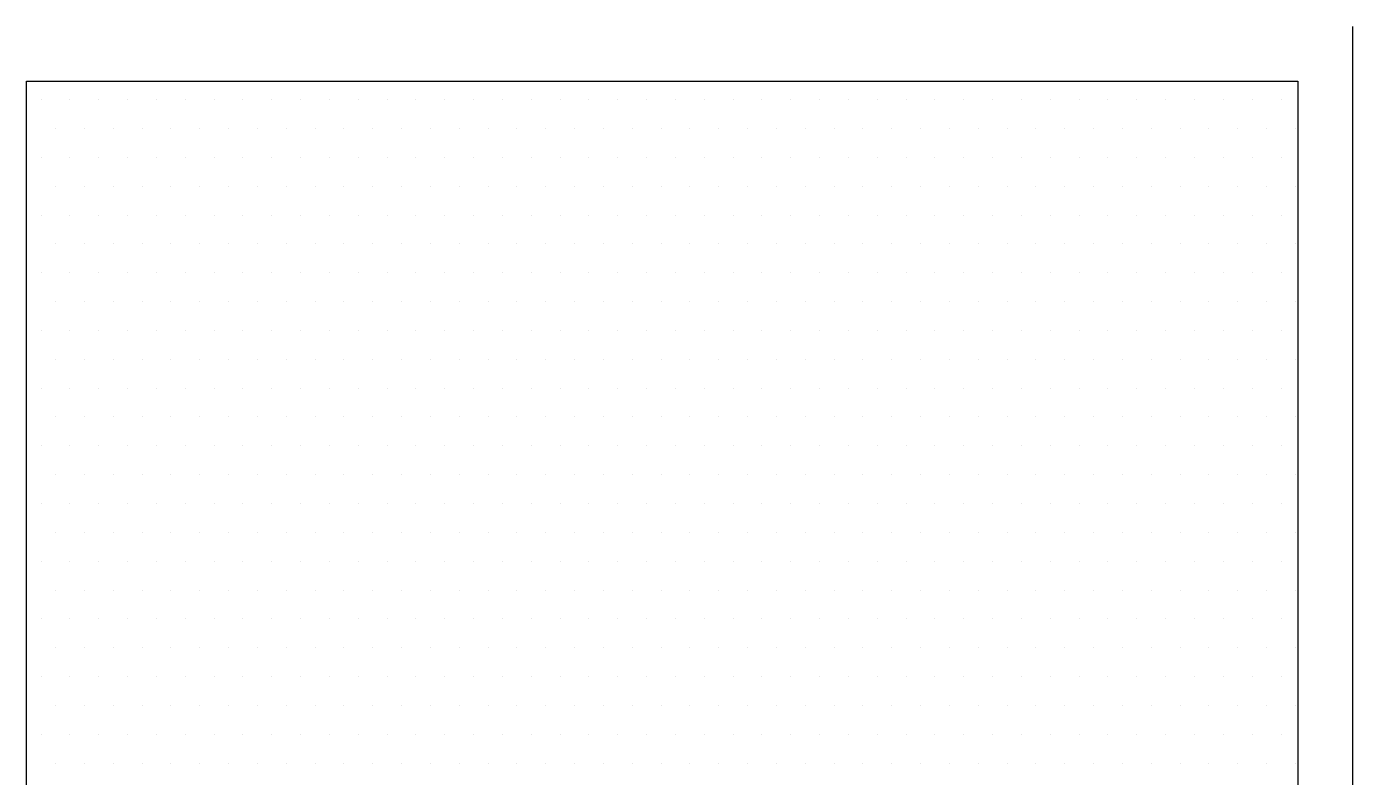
# Model space of a CAD drawing. Header units: metres. Extents: x 2480 to 2687, y 830 to 1066.
# Drawn here: x 2648.727 to 2652.377, y 893.618 to 895.685 of the extents above; entities that cross this region are included whole.
import ezdxf

# ---------------------------------------------------------------- set-up
doc = ezdxf.new("R2010")
doc.units = ezdxf.units.M

msp = doc.modelspace()

# ---------------------------------------------------------------- linework, layer by layer
at = {"color": 18, "true_color": 0x000000}
for p, q in [((2652.3774, 895.6851), (2652.3774, 889.3851)), ((2648.7274, 895.5351), (2652.2274, 895.5351)), ((2648.7274, 889.5351), (2648.7274, 895.5351)), ((2652.2274, 895.5351), (2652.2274, 889.5351))]:
    msp.add_line(p, q, dxfattribs=at)
at = {"color": 5, "linetype": 'Continuous'}
for p, q in [((2648.7675, 895.4836), (2648.7675, 895.4836)), ((2648.8469, 895.4836), (2648.8469, 895.4836)), ((2648.9263, 895.4836), (2648.9263, 895.4836)), ((2649.0057, 895.4836), (2649.0057, 895.4836)), ((2649.085, 895.4836), (2649.085, 895.4836)), ((2649.1644, 895.4836), (2649.1644, 895.4836)), ((2649.2438, 895.4836), (2649.2438, 895.4836)), ((2649.3232, 895.4836), (2649.3232, 895.4836)), ((2649.4025, 895.4836), (2649.4025, 895.4836)), ((2649.4819, 895.4836), (2649.4819, 895.4836)), ((2649.5613, 895.4836), (2649.5613, 895.4836)), ((2649.6407, 895.4836), (2649.6407, 895.4836)), ((2649.72, 895.4836), (2649.72, 895.4836)), ((2649.7994, 895.4836), (2649.7994, 895.4836)), ((2649.8788, 895.4836), (2649.8788, 895.4836)), ((2649.9582, 895.4836), (2649.9582, 895.4836)), ((2650.0375, 895.4836), (2650.0375, 895.4836)), ((2650.1169, 895.4836), (2650.1169, 895.4836)), ((2650.1963, 895.4836), (2650.1963, 895.4836)), ((2650.2757, 895.4836), (2650.2757, 895.4836)), ((2650.355, 895.4836), (2650.355, 895.4836)), ((2650.4344, 895.4836), (2650.4344, 895.4836)), ((2650.5138, 895.4836), (2650.5138, 895.4836)), ((2650.5932, 895.4836), (2650.5932, 895.4836)), ((2650.6725, 895.4836), (2650.6725, 895.4836)), ((2650.7519, 895.4836), (2650.7519, 895.4836)), ((2650.8313, 895.4836), (2650.8313, 895.4836)), ((2650.9107, 895.4836), (2650.9107, 895.4836)), ((2650.99, 895.4836), (2650.99, 895.4836)), ((2651.0694, 895.4836), (2651.0694, 895.4836)), ((2651.1488, 895.4836), (2651.1488, 895.4836)), ((2651.2282, 895.4836), (2651.2282, 895.4836)), ((2651.3075, 895.4836), (2651.3075, 895.4836)), ((2651.3869, 895.4836), (2651.3869, 895.4836)), ((2651.4663, 895.4836), (2651.4663, 895.4836)), ((2651.5457, 895.4836), (2651.5457, 895.4836)), ((2651.625, 895.4836), (2651.625, 895.4836)), ((2651.7044, 895.4836), (2651.7044, 895.4836)), ((2651.7838, 895.4836), (2651.7838, 895.4836)), ((2651.8632, 895.4836), (2651.8632, 895.4836)), ((2651.9425, 895.4836), (2651.9425, 895.4836)), ((2652.0219, 895.4836), (2652.0219, 895.4836)), ((2652.1013, 895.4836), (2652.1013, 895.4836)), ((2652.1807, 895.4836), (2652.1807, 895.4836)), ((2648.7279, 895.4042), (2648.7279, 895.4042)), ((2648.8072, 895.4042), (2648.8072, 895.4042)), ((2648.8866, 895.4042), (2648.8866, 895.4042)), ((2648.966, 895.4042), (2648.966, 895.4042)), ((2649.0454, 895.4042), (2649.0454, 895.4042)), ((2649.1247, 895.4042), (2649.1247, 895.4042)), ((2649.2041, 895.4042), (2649.2041, 895.4042)), ((2649.2835, 895.4042), (2649.2835, 895.4042)), ((2649.3629, 895.4042), (2649.3629, 895.4042)), ((2649.4422, 895.4042), (2649.4422, 895.4042)), ((2649.5216, 895.4042), (2649.5216, 895.4042)), ((2649.601, 895.4042), (2649.601, 895.4042)), ((2649.6804, 895.4042), (2649.6804, 895.4042)), ((2649.7597, 895.4042), (2649.7597, 895.4042)), ((2649.8391, 895.4042), (2649.8391, 895.4042)), ((2649.9185, 895.4042), (2649.9185, 895.4042)), ((2649.9979, 895.4042), (2649.9979, 895.4042)), ((2650.0772, 895.4042), (2650.0772, 895.4042)), ((2650.1566, 895.4042), (2650.1566, 895.4042)), ((2650.236, 895.4042), (2650.236, 895.4042)), ((2650.3154, 895.4042), (2650.3154, 895.4042)), ((2650.3947, 895.4042), (2650.3947, 895.4042)), ((2650.4741, 895.4042), (2650.4741, 895.4042)), ((2650.5535, 895.4042), (2650.5535, 895.4042)), ((2650.6329, 895.4042), (2650.6329, 895.4042)), ((2650.7122, 895.4042), (2650.7122, 895.4042)), ((2650.7916, 895.4042), (2650.7916, 895.4042)), ((2650.871, 895.4042), (2650.871, 895.4042)), ((2650.9504, 895.4042), (2650.9504, 895.4042)), ((2651.0297, 895.4042), (2651.0297, 895.4042)), ((2651.1091, 895.4042), (2651.1091, 895.4042)), ((2651.1885, 895.4042), (2651.1885, 895.4042)), ((2651.2679, 895.4042), (2651.2679, 895.4042)), ((2651.3472, 895.4042), (2651.3472, 895.4042)), ((2651.4266, 895.4042), (2651.4266, 895.4042)), ((2651.506, 895.4042), (2651.506, 895.4042)), ((2651.5854, 895.4042), (2651.5854, 895.4042)), ((2651.6647, 895.4042), (2651.6647, 895.4042)), ((2651.7441, 895.4042), (2651.7441, 895.4042)), ((2651.8235, 895.4042), (2651.8235, 895.4042)), ((2651.9029, 895.4042), (2651.9029, 895.4042)), ((2651.9822, 895.4042), (2651.9822, 895.4042)), ((2652.0616, 895.4042), (2652.0616, 895.4042)), ((2652.141, 895.4042), (2652.141, 895.4042)), ((2652.2204, 895.4042), (2652.2204, 895.4042)), ((2648.7675, 895.3248), (2648.7675, 895.3248)), ((2648.8469, 895.3248), (2648.8469, 895.3248)), ((2648.9263, 895.3248), (2648.9263, 895.3248)), ((2649.0057, 895.3248), (2649.0057, 895.3248)), ((2649.085, 895.3248), (2649.085, 895.3248)), ((2649.1644, 895.3248), (2649.1644, 895.3248)), ((2649.2438, 895.3248), (2649.2438, 895.3248)), ((2649.3232, 895.3248), (2649.3232, 895.3248)), ((2649.4025, 895.3248), (2649.4025, 895.3248)), ((2649.4819, 895.3248), (2649.4819, 895.3248)), ((2649.5613, 895.3248), (2649.5613, 895.3248)), ((2649.6407, 895.3248), (2649.6407, 895.3248)), ((2649.72, 895.3248), (2649.72, 895.3248)), ((2649.7994, 895.3248), (2649.7994, 895.3248)), ((2649.8788, 895.3248), (2649.8788, 895.3248)), ((2649.9582, 895.3248), (2649.9582, 895.3248)), ((2650.0375, 895.3248), (2650.0375, 895.3248)), ((2650.1169, 895.3248), (2650.1169, 895.3248)), ((2650.1963, 895.3248), (2650.1963, 895.3248)), ((2650.2757, 895.3248), (2650.2757, 895.3248)), ((2650.355, 895.3248), (2650.355, 895.3248)), ((2650.4344, 895.3248), (2650.4344, 895.3248)), ((2650.5138, 895.3248), (2650.5138, 895.3248)), ((2650.5932, 895.3248), (2650.5932, 895.3248)), ((2650.6725, 895.3248), (2650.6725, 895.3248)), ((2650.7519, 895.3248), (2650.7519, 895.3248)), ((2650.8313, 895.3248), (2650.8313, 895.3248)), ((2650.9107, 895.3248), (2650.9107, 895.3248)), ((2650.99, 895.3248), (2650.99, 895.3248)), ((2651.0694, 895.3248), (2651.0694, 895.3248)), ((2651.1488, 895.3248), (2651.1488, 895.3248)), ((2651.2282, 895.3248), (2651.2282, 895.3248)), ((2651.3075, 895.3248), (2651.3075, 895.3248)), ((2651.3869, 895.3248), (2651.3869, 895.3248)), ((2651.4663, 895.3248), (2651.4663, 895.3248)), ((2651.5457, 895.3248), (2651.5457, 895.3248)), ((2651.625, 895.3248), (2651.625, 895.3248)), ((2651.7044, 895.3248), (2651.7044, 895.3248)), ((2651.7838, 895.3248), (2651.7838, 895.3248)), ((2651.8632, 895.3248), (2651.8632, 895.3248)), ((2651.9425, 895.3248), (2651.9425, 895.3248)), ((2652.0219, 895.3248), (2652.0219, 895.3248)), ((2652.1013, 895.3248), (2652.1013, 895.3248)), ((2652.1807, 895.3248), (2652.1807, 895.3248)), ((2648.7279, 895.2455), (2648.7279, 895.2455)), ((2648.8072, 895.2455), (2648.8072, 895.2455)), ((2648.8866, 895.2455), (2648.8866, 895.2455)), ((2648.966, 895.2455), (2648.966, 895.2455)), ((2649.0454, 895.2455), (2649.0454, 895.2455)), ((2649.1247, 895.2455), (2649.1247, 895.2455)), ((2649.2041, 895.2455), (2649.2041, 895.2455)), ((2649.2835, 895.2455), (2649.2835, 895.2455)), ((2649.3629, 895.2455), (2649.3629, 895.2455)), ((2649.4422, 895.2455), (2649.4422, 895.2455)), ((2649.5216, 895.2455), (2649.5216, 895.2455)), ((2649.601, 895.2455), (2649.601, 895.2455)), ((2649.6804, 895.2455), (2649.6804, 895.2455)), ((2649.7597, 895.2455), (2649.7597, 895.2455)), ((2649.8391, 895.2455), (2649.8391, 895.2455)), ((2649.9185, 895.2455), (2649.9185, 895.2455)), ((2649.9979, 895.2455), (2649.9979, 895.2455)), ((2650.0772, 895.2455), (2650.0772, 895.2455)), ((2650.1566, 895.2455), (2650.1566, 895.2455)), ((2650.236, 895.2455), (2650.236, 895.2455)), ((2650.3154, 895.2455), (2650.3154, 895.2455)), ((2650.3947, 895.2455), (2650.3947, 895.2455)), ((2650.4741, 895.2455), (2650.4741, 895.2455)), ((2650.5535, 895.2455), (2650.5535, 895.2455)), ((2650.6329, 895.2455), (2650.6329, 895.2455)), ((2650.7122, 895.2455), (2650.7122, 895.2455)), ((2650.7916, 895.2455), (2650.7916, 895.2455)), ((2650.871, 895.2455), (2650.871, 895.2455)), ((2650.9504, 895.2455), (2650.9504, 895.2455)), ((2651.0297, 895.2455), (2651.0297, 895.2455)), ((2651.1091, 895.2455), (2651.1091, 895.2455)), ((2651.1885, 895.2455), (2651.1885, 895.2455)), ((2651.2679, 895.2455), (2651.2679, 895.2455)), ((2651.3472, 895.2455), (2651.3472, 895.2455)), ((2651.4266, 895.2455), (2651.4266, 895.2455)), ((2651.506, 895.2455), (2651.506, 895.2455)), ((2651.5854, 895.2455), (2651.5854, 895.2455)), ((2651.6647, 895.2455), (2651.6647, 895.2455)), ((2651.7441, 895.2455), (2651.7441, 895.2455)), ((2651.8235, 895.2455), (2651.8235, 895.2455)), ((2651.9029, 895.2455), (2651.9029, 895.2455)), ((2651.9822, 895.2455), (2651.9822, 895.2455)), ((2652.0616, 895.2455), (2652.0616, 895.2455)), ((2652.141, 895.2455), (2652.141, 895.2455)), ((2652.2204, 895.2455), (2652.2204, 895.2455)), ((2648.7675, 895.1661), (2648.7675, 895.1661)), ((2648.8469, 895.1661), (2648.8469, 895.1661)), ((2648.9263, 895.1661), (2648.9263, 895.1661)), ((2649.0057, 895.1661), (2649.0057, 895.1661)), ((2649.085, 895.1661), (2649.085, 895.1661)), ((2649.1644, 895.1661), (2649.1644, 895.1661)), ((2649.2438, 895.1661), (2649.2438, 895.1661)), ((2649.3232, 895.1661), (2649.3232, 895.1661)), ((2649.4025, 895.1661), (2649.4025, 895.1661)), ((2649.4819, 895.1661), (2649.4819, 895.1661)), ((2649.5613, 895.1661), (2649.5613, 895.1661)), ((2649.6407, 895.1661), (2649.6407, 895.1661)), ((2649.72, 895.1661), (2649.72, 895.1661)), ((2649.7994, 895.1661), (2649.7994, 895.1661)), ((2649.8788, 895.1661), (2649.8788, 895.1661)), ((2649.9582, 895.1661), (2649.9582, 895.1661)), ((2650.0375, 895.1661), (2650.0375, 895.1661)), ((2650.1169, 895.1661), (2650.1169, 895.1661)), ((2650.1963, 895.1661), (2650.1963, 895.1661)), ((2650.2757, 895.1661), (2650.2757, 895.1661)), ((2650.355, 895.1661), (2650.355, 895.1661)), ((2650.4344, 895.1661), (2650.4344, 895.1661)), ((2650.5138, 895.1661), (2650.5138, 895.1661)), ((2650.5932, 895.1661), (2650.5932, 895.1661)), ((2650.6725, 895.1661), (2650.6725, 895.1661)), ((2650.7519, 895.1661), (2650.7519, 895.1661)), ((2650.8313, 895.1661), (2650.8313, 895.1661)), ((2650.9107, 895.1661), (2650.9107, 895.1661)), ((2650.99, 895.1661), (2650.99, 895.1661)), ((2651.0694, 895.1661), (2651.0694, 895.1661)), ((2651.1488, 895.1661), (2651.1488, 895.1661)), ((2651.2282, 895.1661), (2651.2282, 895.1661)), ((2651.3075, 895.1661), (2651.3075, 895.1661)), ((2651.3869, 895.1661), (2651.3869, 895.1661)), ((2651.4663, 895.1661), (2651.4663, 895.1661)), ((2651.5457, 895.1661), (2651.5457, 895.1661)), ((2651.625, 895.1661), (2651.625, 895.1661)), ((2651.7044, 895.1661), (2651.7044, 895.1661)), ((2651.7838, 895.1661), (2651.7838, 895.1661)), ((2651.8632, 895.1661), (2651.8632, 895.1661)), ((2651.9425, 895.1661), (2651.9425, 895.1661)), ((2652.0219, 895.1661), (2652.0219, 895.1661)), ((2652.1013, 895.1661), (2652.1013, 895.1661)), ((2652.1807, 895.1661), (2652.1807, 895.1661)), ((2648.7279, 895.0867), (2648.7279, 895.0867)), ((2648.8072, 895.0867), (2648.8072, 895.0867)), ((2648.8866, 895.0867), (2648.8866, 895.0867)), ((2648.966, 895.0867), (2648.966, 895.0867)), ((2649.0454, 895.0867), (2649.0454, 895.0867)), ((2649.1247, 895.0867), (2649.1247, 895.0867)), ((2649.2041, 895.0867), (2649.2041, 895.0867)), ((2649.2835, 895.0867), (2649.2835, 895.0867)), ((2649.3629, 895.0867), (2649.3629, 895.0867)), ((2649.4422, 895.0867), (2649.4422, 895.0867)), ((2649.5216, 895.0867), (2649.5216, 895.0867)), ((2649.601, 895.0867), (2649.601, 895.0867)), ((2649.6804, 895.0867), (2649.6804, 895.0867)), ((2649.7597, 895.0867), (2649.7597, 895.0867)), ((2649.8391, 895.0867), (2649.8391, 895.0867)), ((2649.9185, 895.0867), (2649.9185, 895.0867)), ((2649.9979, 895.0867), (2649.9979, 895.0867)), ((2650.0772, 895.0867), (2650.0772, 895.0867)), ((2650.1566, 895.0867), (2650.1566, 895.0867)), ((2650.236, 895.0867), (2650.236, 895.0867)), ((2650.3154, 895.0867), (2650.3154, 895.0867)), ((2650.3947, 895.0867), (2650.3947, 895.0867)), ((2650.4741, 895.0867), (2650.4741, 895.0867)), ((2650.5535, 895.0867), (2650.5535, 895.0867)), ((2650.6329, 895.0867), (2650.6329, 895.0867)), ((2650.7122, 895.0867), (2650.7122, 895.0867)), ((2650.7916, 895.0867), (2650.7916, 895.0867)), ((2650.871, 895.0867), (2650.871, 895.0867)), ((2650.9504, 895.0867), (2650.9504, 895.0867)), ((2651.0297, 895.0867), (2651.0297, 895.0867)), ((2651.1091, 895.0867), (2651.1091, 895.0867)), ((2651.1885, 895.0867), (2651.1885, 895.0867)), ((2651.2679, 895.0867), (2651.2679, 895.0867)), ((2651.3472, 895.0867), (2651.3472, 895.0867)), ((2651.4266, 895.0867), (2651.4266, 895.0867)), ((2651.506, 895.0867), (2651.506, 895.0867)), ((2651.5854, 895.0867), (2651.5854, 895.0867)), ((2651.6647, 895.0867), (2651.6647, 895.0867)), ((2651.7441, 895.0867), (2651.7441, 895.0867)), ((2651.8235, 895.0867), (2651.8235, 895.0867)), ((2651.9029, 895.0867), (2651.9029, 895.0867)), ((2651.9822, 895.0867), (2651.9822, 895.0867)), ((2652.0616, 895.0867), (2652.0616, 895.0867)), ((2652.141, 895.0867), (2652.141, 895.0867)), ((2652.2204, 895.0867), (2652.2204, 895.0867)), ((2648.7675, 895.0073), (2648.7675, 895.0073)), ((2648.8469, 895.0073), (2648.8469, 895.0073)), ((2648.9263, 895.0073), (2648.9263, 895.0073)), ((2649.0057, 895.0073), (2649.0057, 895.0073)), ((2649.085, 895.0073), (2649.085, 895.0073)), ((2649.1644, 895.0073), (2649.1644, 895.0073)), ((2649.2438, 895.0073), (2649.2438, 895.0073)), ((2649.3232, 895.0073), (2649.3232, 895.0073)), ((2649.4025, 895.0073), (2649.4025, 895.0073)), ((2649.4819, 895.0073), (2649.4819, 895.0073)), ((2649.5613, 895.0073), (2649.5613, 895.0073)), ((2649.6407, 895.0073), (2649.6407, 895.0073)), ((2649.72, 895.0073), (2649.72, 895.0073)), ((2649.7994, 895.0073), (2649.7994, 895.0073)), ((2649.8788, 895.0073), (2649.8788, 895.0073)), ((2649.9582, 895.0073), (2649.9582, 895.0073)), ((2650.0375, 895.0073), (2650.0375, 895.0073)), ((2650.1169, 895.0073), (2650.1169, 895.0073)), ((2650.1963, 895.0073), (2650.1963, 895.0073)), ((2650.2757, 895.0073), (2650.2757, 895.0073)), ((2650.355, 895.0073), (2650.355, 895.0073)), ((2650.4344, 895.0073), (2650.4344, 895.0073)), ((2650.5138, 895.0073), (2650.5138, 895.0073)), ((2650.5932, 895.0073), (2650.5932, 895.0073)), ((2650.6725, 895.0073), (2650.6725, 895.0073)), ((2650.7519, 895.0073), (2650.7519, 895.0073)), ((2650.8313, 895.0073), (2650.8313, 895.0073)), ((2650.9107, 895.0073), (2650.9107, 895.0073)), ((2650.99, 895.0073), (2650.99, 895.0073)), ((2651.0694, 895.0073), (2651.0694, 895.0073)), ((2651.1488, 895.0073), (2651.1488, 895.0073)), ((2651.2282, 895.0073), (2651.2282, 895.0073)), ((2651.3075, 895.0073), (2651.3075, 895.0073)), ((2651.3869, 895.0073), (2651.3869, 895.0073)), ((2651.4663, 895.0073), (2651.4663, 895.0073)), ((2651.5457, 895.0073), (2651.5457, 895.0073)), ((2651.625, 895.0073), (2651.625, 895.0073)), ((2651.7044, 895.0073), (2651.7044, 895.0073)), ((2651.7838, 895.0073), (2651.7838, 895.0073)), ((2651.8632, 895.0073), (2651.8632, 895.0073)), ((2651.9425, 895.0073), (2651.9425, 895.0073)), ((2652.0219, 895.0073), (2652.0219, 895.0073)), ((2652.1013, 895.0073), (2652.1013, 895.0073)), ((2652.1807, 895.0073), (2652.1807, 895.0073)), ((2648.7279, 894.928), (2648.7279, 894.928)), ((2648.8072, 894.928), (2648.8072, 894.928)), ((2648.8866, 894.928), (2648.8866, 894.928)), ((2648.966, 894.928), (2648.966, 894.928)), ((2649.0454, 894.928), (2649.0454, 894.928)), ((2649.1247, 894.928), (2649.1247, 894.928)), ((2649.2041, 894.928), (2649.2041, 894.928)), ((2649.2835, 894.928), (2649.2835, 894.928)), ((2649.3629, 894.928), (2649.3629, 894.928)), ((2649.4422, 894.928), (2649.4422, 894.928)), ((2649.5216, 894.928), (2649.5216, 894.928)), ((2649.601, 894.928), (2649.601, 894.928)), ((2649.6804, 894.928), (2649.6804, 894.928)), ((2649.7597, 894.928), (2649.7597, 894.928)), ((2649.8391, 894.928), (2649.8391, 894.928)), ((2649.9185, 894.928), (2649.9185, 894.928)), ((2649.9979, 894.928), (2649.9979, 894.928)), ((2650.0772, 894.928), (2650.0772, 894.928)), ((2650.1566, 894.928), (2650.1566, 894.928)), ((2650.236, 894.928), (2650.236, 894.928)), ((2650.3154, 894.928), (2650.3154, 894.928)), ((2650.3947, 894.928), (2650.3947, 894.928)), ((2650.4741, 894.928), (2650.4741, 894.928)), ((2650.5535, 894.928), (2650.5535, 894.928)), ((2650.6329, 894.928), (2650.6329, 894.928)), ((2650.7122, 894.928), (2650.7122, 894.928)), ((2650.7916, 894.928), (2650.7916, 894.928)), ((2650.871, 894.928), (2650.871, 894.928)), ((2650.9504, 894.928), (2650.9504, 894.928)), ((2651.0297, 894.928), (2651.0297, 894.928)), ((2651.1091, 894.928), (2651.1091, 894.928)), ((2651.1885, 894.928), (2651.1885, 894.928)), ((2651.2679, 894.928), (2651.2679, 894.928)), ((2651.3472, 894.928), (2651.3472, 894.928)), ((2651.4266, 894.928), (2651.4266, 894.928)), ((2651.506, 894.928), (2651.506, 894.928)), ((2651.5854, 894.928), (2651.5854, 894.928)), ((2651.6647, 894.928), (2651.6647, 894.928)), ((2651.7441, 894.928), (2651.7441, 894.928)), ((2651.8235, 894.928), (2651.8235, 894.928)), ((2651.9029, 894.928), (2651.9029, 894.928)), ((2651.9822, 894.928), (2651.9822, 894.928)), ((2652.0616, 894.928), (2652.0616, 894.928)), ((2652.141, 894.928), (2652.141, 894.928)), ((2652.2204, 894.928), (2652.2204, 894.928)), ((2648.7675, 894.8486), (2648.7675, 894.8486)), ((2648.8469, 894.8486), (2648.8469, 894.8486)), ((2648.9263, 894.8486), (2648.9263, 894.8486)), ((2649.0057, 894.8486), (2649.0057, 894.8486)), ((2649.085, 894.8486), (2649.085, 894.8486)), ((2649.1644, 894.8486), (2649.1644, 894.8486)), ((2649.2438, 894.8486), (2649.2438, 894.8486)), ((2649.3232, 894.8486), (2649.3232, 894.8486)), ((2649.4025, 894.8486), (2649.4025, 894.8486)), ((2649.4819, 894.8486), (2649.4819, 894.8486)), ((2649.5613, 894.8486), (2649.5613, 894.8486)), ((2649.6407, 894.8486), (2649.6407, 894.8486)), ((2649.72, 894.8486), (2649.72, 894.8486)), ((2649.7994, 894.8486), (2649.7994, 894.8486)), ((2649.8788, 894.8486), (2649.8788, 894.8486)), ((2649.9582, 894.8486), (2649.9582, 894.8486)), ((2650.0375, 894.8486), (2650.0375, 894.8486)), ((2650.1169, 894.8486), (2650.1169, 894.8486)), ((2650.1963, 894.8486), (2650.1963, 894.8486)), ((2650.2757, 894.8486), (2650.2757, 894.8486)), ((2650.355, 894.8486), (2650.355, 894.8486)), ((2650.4344, 894.8486), (2650.4344, 894.8486)), ((2650.5138, 894.8486), (2650.5138, 894.8486)), ((2650.5932, 894.8486), (2650.5932, 894.8486)), ((2650.6725, 894.8486), (2650.6725, 894.8486)), ((2650.7519, 894.8486), (2650.7519, 894.8486)), ((2650.8313, 894.8486), (2650.8313, 894.8486)), ((2650.9107, 894.8486), (2650.9107, 894.8486)), ((2650.99, 894.8486), (2650.99, 894.8486)), ((2651.0694, 894.8486), (2651.0694, 894.8486)), ((2651.1488, 894.8486), (2651.1488, 894.8486)), ((2651.2282, 894.8486), (2651.2282, 894.8486)), ((2651.3075, 894.8486), (2651.3075, 894.8486)), ((2651.3869, 894.8486), (2651.3869, 894.8486)), ((2651.4663, 894.8486), (2651.4663, 894.8486)), ((2651.5457, 894.8486), (2651.5457, 894.8486)), ((2651.625, 894.8486), (2651.625, 894.8486)), ((2651.7044, 894.8486), (2651.7044, 894.8486)), ((2651.7838, 894.8486), (2651.7838, 894.8486)), ((2651.8632, 894.8486), (2651.8632, 894.8486)), ((2651.9425, 894.8486), (2651.9425, 894.8486)), ((2652.0219, 894.8486), (2652.0219, 894.8486)), ((2652.1013, 894.8486), (2652.1013, 894.8486)), ((2652.1807, 894.8486), (2652.1807, 894.8486)), ((2648.7279, 894.7692), (2648.7279, 894.7692)), ((2648.8072, 894.7692), (2648.8072, 894.7692)), ((2648.8866, 894.7692), (2648.8866, 894.7692)), ((2648.966, 894.7692), (2648.966, 894.7692)), ((2649.0454, 894.7692), (2649.0454, 894.7692)), ((2649.1247, 894.7692), (2649.1247, 894.7692)), ((2649.2041, 894.7692), (2649.2041, 894.7692)), ((2649.2835, 894.7692), (2649.2835, 894.7692)), ((2649.3629, 894.7692), (2649.3629, 894.7692)), ((2649.4422, 894.7692), (2649.4422, 894.7692)), ((2649.5216, 894.7692), (2649.5216, 894.7692)), ((2649.601, 894.7692), (2649.601, 894.7692)), ((2649.6804, 894.7692), (2649.6804, 894.7692)), ((2649.7597, 894.7692), (2649.7597, 894.7692)), ((2649.8391, 894.7692), (2649.8391, 894.7692)), ((2649.9185, 894.7692), (2649.9185, 894.7692)), ((2649.9979, 894.7692), (2649.9979, 894.7692)), ((2650.0772, 894.7692), (2650.0772, 894.7692)), ((2650.1566, 894.7692), (2650.1566, 894.7692)), ((2650.236, 894.7692), (2650.236, 894.7692)), ((2650.3154, 894.7692), (2650.3154, 894.7692)), ((2650.3947, 894.7692), (2650.3947, 894.7692)), ((2650.4741, 894.7692), (2650.4741, 894.7692)), ((2650.5535, 894.7692), (2650.5535, 894.7692)), ((2650.6329, 894.7692), (2650.6329, 894.7692)), ((2650.7122, 894.7692), (2650.7122, 894.7692)), ((2650.7916, 894.7692), (2650.7916, 894.7692)), ((2650.871, 894.7692), (2650.871, 894.7692)), ((2650.9504, 894.7692), (2650.9504, 894.7692)), ((2651.0297, 894.7692), (2651.0297, 894.7692)), ((2651.1091, 894.7692), (2651.1091, 894.7692)), ((2651.1885, 894.7692), (2651.1885, 894.7692)), ((2651.2679, 894.7692), (2651.2679, 894.7692)), ((2651.3472, 894.7692), (2651.3472, 894.7692)), ((2651.4266, 894.7692), (2651.4266, 894.7692)), ((2651.506, 894.7692), (2651.506, 894.7692)), ((2651.5854, 894.7692), (2651.5854, 894.7692)), ((2651.6647, 894.7692), (2651.6647, 894.7692)), ((2651.7441, 894.7692), (2651.7441, 894.7692)), ((2651.8235, 894.7692), (2651.8235, 894.7692)), ((2651.9029, 894.7692), (2651.9029, 894.7692)), ((2651.9822, 894.7692), (2651.9822, 894.7692)), ((2652.0616, 894.7692), (2652.0616, 894.7692)), ((2652.141, 894.7692), (2652.141, 894.7692)), ((2652.2204, 894.7692), (2652.2204, 894.7692)), ((2648.7675, 894.6898), (2648.7675, 894.6898)), ((2648.8469, 894.6898), (2648.8469, 894.6898)), ((2648.9263, 894.6898), (2648.9263, 894.6898)), ((2649.0057, 894.6898), (2649.0057, 894.6898)), ((2649.085, 894.6898), (2649.085, 894.6898)), ((2649.1644, 894.6898), (2649.1644, 894.6898)), ((2649.2438, 894.6898), (2649.2438, 894.6898)), ((2649.3232, 894.6898), (2649.3232, 894.6898)), ((2649.4025, 894.6898), (2649.4025, 894.6898)), ((2649.4819, 894.6898), (2649.4819, 894.6898)), ((2649.5613, 894.6898), (2649.5613, 894.6898)), ((2649.6407, 894.6898), (2649.6407, 894.6898)), ((2649.72, 894.6898), (2649.72, 894.6898)), ((2649.7994, 894.6898), (2649.7994, 894.6898)), ((2649.8788, 894.6898), (2649.8788, 894.6898)), ((2649.9582, 894.6898), (2649.9582, 894.6898)), ((2650.0375, 894.6898), (2650.0375, 894.6898)), ((2650.1169, 894.6898), (2650.1169, 894.6898)), ((2650.1963, 894.6898), (2650.1963, 894.6898)), ((2650.2757, 894.6898), (2650.2757, 894.6898)), ((2650.355, 894.6898), (2650.355, 894.6898)), ((2650.4344, 894.6898), (2650.4344, 894.6898)), ((2650.5138, 894.6898), (2650.5138, 894.6898)), ((2650.5932, 894.6898), (2650.5932, 894.6898)), ((2650.6725, 894.6898), (2650.6725, 894.6898)), ((2650.7519, 894.6898), (2650.7519, 894.6898)), ((2650.8313, 894.6898), (2650.8313, 894.6898)), ((2650.9107, 894.6898), (2650.9107, 894.6898)), ((2650.99, 894.6898), (2650.99, 894.6898)), ((2651.0694, 894.6898), (2651.0694, 894.6898)), ((2651.1488, 894.6898), (2651.1488, 894.6898)), ((2651.2282, 894.6898), (2651.2282, 894.6898)), ((2651.3075, 894.6898), (2651.3075, 894.6898)), ((2651.3869, 894.6898), (2651.3869, 894.6898)), ((2651.4663, 894.6898), (2651.4663, 894.6898)), ((2651.5457, 894.6898), (2651.5457, 894.6898)), ((2651.625, 894.6898), (2651.625, 894.6898)), ((2651.7044, 894.6898), (2651.7044, 894.6898)), ((2651.7838, 894.6898), (2651.7838, 894.6898)), ((2651.8632, 894.6898), (2651.8632, 894.6898)), ((2651.9425, 894.6898), (2651.9425, 894.6898)), ((2652.0219, 894.6898), (2652.0219, 894.6898)), ((2652.1013, 894.6898), (2652.1013, 894.6898)), ((2652.1807, 894.6898), (2652.1807, 894.6898)), ((2648.7279, 894.6105), (2648.7279, 894.6105)), ((2648.8072, 894.6105), (2648.8072, 894.6105)), ((2648.8866, 894.6105), (2648.8866, 894.6105)), ((2648.966, 894.6105), (2648.966, 894.6105)), ((2649.0454, 894.6105), (2649.0454, 894.6105)), ((2649.1247, 894.6105), (2649.1247, 894.6105)), ((2649.2041, 894.6105), (2649.2041, 894.6105)), ((2649.2835, 894.6105), (2649.2835, 894.6105)), ((2649.3629, 894.6105), (2649.3629, 894.6105)), ((2649.4422, 894.6105), (2649.4422, 894.6105)), ((2649.5216, 894.6105), (2649.5216, 894.6105)), ((2649.601, 894.6105), (2649.601, 894.6105)), ((2649.6804, 894.6105), (2649.6804, 894.6105)), ((2649.7597, 894.6105), (2649.7597, 894.6105)), ((2649.8391, 894.6105), (2649.8391, 894.6105)), ((2649.9185, 894.6105), (2649.9185, 894.6105)), ((2649.9979, 894.6105), (2649.9979, 894.6105)), ((2650.0772, 894.6105), (2650.0772, 894.6105)), ((2650.1566, 894.6105), (2650.1566, 894.6105)), ((2650.236, 894.6105), (2650.236, 894.6105)), ((2650.3154, 894.6105), (2650.3154, 894.6105)), ((2650.3947, 894.6105), (2650.3947, 894.6105)), ((2650.4741, 894.6105), (2650.4741, 894.6105)), ((2650.5535, 894.6105), (2650.5535, 894.6105)), ((2650.6329, 894.6105), (2650.6329, 894.6105)), ((2650.7122, 894.6105), (2650.7122, 894.6105)), ((2650.7916, 894.6105), (2650.7916, 894.6105)), ((2650.871, 894.6105), (2650.871, 894.6105)), ((2650.9504, 894.6105), (2650.9504, 894.6105)), ((2651.0297, 894.6105), (2651.0297, 894.6105)), ((2651.1091, 894.6105), (2651.1091, 894.6105)), ((2651.1885, 894.6105), (2651.1885, 894.6105)), ((2651.2679, 894.6105), (2651.2679, 894.6105)), ((2651.3472, 894.6105), (2651.3472, 894.6105)), ((2651.4266, 894.6105), (2651.4266, 894.6105)), ((2651.506, 894.6105), (2651.506, 894.6105)), ((2651.5854, 894.6105), (2651.5854, 894.6105)), ((2651.6647, 894.6105), (2651.6647, 894.6105)), ((2651.7441, 894.6105), (2651.7441, 894.6105)), ((2651.8235, 894.6105), (2651.8235, 894.6105)), ((2651.9029, 894.6105), (2651.9029, 894.6105)), ((2651.9822, 894.6105), (2651.9822, 894.6105)), ((2652.0616, 894.6105), (2652.0616, 894.6105)), ((2652.141, 894.6105), (2652.141, 894.6105)), ((2652.2204, 894.6105), (2652.2204, 894.6105)), ((2648.7675, 894.5311), (2648.7675, 894.5311)), ((2648.8469, 894.5311), (2648.8469, 894.5311)), ((2648.9263, 894.5311), (2648.9263, 894.5311)), ((2649.0057, 894.5311), (2649.0057, 894.5311)), ((2649.085, 894.5311), (2649.085, 894.5311)), ((2649.1644, 894.5311), (2649.1644, 894.5311)), ((2649.2438, 894.5311), (2649.2438, 894.5311)), ((2649.3232, 894.5311), (2649.3232, 894.5311)), ((2649.4025, 894.5311), (2649.4025, 894.5311)), ((2649.4819, 894.5311), (2649.4819, 894.5311)), ((2649.5613, 894.5311), (2649.5613, 894.5311)), ((2649.6407, 894.5311), (2649.6407, 894.5311)), ((2649.72, 894.5311), (2649.72, 894.5311)), ((2649.7994, 894.5311), (2649.7994, 894.5311)), ((2649.8788, 894.5311), (2649.8788, 894.5311)), ((2649.9582, 894.5311), (2649.9582, 894.5311)), ((2650.0375, 894.5311), (2650.0375, 894.5311)), ((2650.1169, 894.5311), (2650.1169, 894.5311)), ((2650.1963, 894.5311), (2650.1963, 894.5311)), ((2650.2757, 894.5311), (2650.2757, 894.5311)), ((2650.355, 894.5311), (2650.355, 894.5311)), ((2650.4344, 894.5311), (2650.4344, 894.5311)), ((2650.5138, 894.5311), (2650.5138, 894.5311)), ((2650.5932, 894.5311), (2650.5932, 894.5311)), ((2650.6725, 894.5311), (2650.6725, 894.5311)), ((2650.7519, 894.5311), (2650.7519, 894.5311)), ((2650.8313, 894.5311), (2650.8313, 894.5311)), ((2650.9107, 894.5311), (2650.9107, 894.5311)), ((2650.99, 894.5311), (2650.99, 894.5311)), ((2651.0694, 894.5311), (2651.0694, 894.5311)), ((2651.1488, 894.5311), (2651.1488, 894.5311)), ((2651.2282, 894.5311), (2651.2282, 894.5311)), ((2651.3075, 894.5311), (2651.3075, 894.5311)), ((2651.3869, 894.5311), (2651.3869, 894.5311)), ((2651.4663, 894.5311), (2651.4663, 894.5311)), ((2651.5457, 894.5311), (2651.5457, 894.5311)), ((2651.625, 894.5311), (2651.625, 894.5311)), ((2651.7044, 894.5311), (2651.7044, 894.5311)), ((2651.7838, 894.5311), (2651.7838, 894.5311)), ((2651.8632, 894.5311), (2651.8632, 894.5311)), ((2651.9425, 894.5311), (2651.9425, 894.5311)), ((2652.0219, 894.5311), (2652.0219, 894.5311)), ((2652.1013, 894.5311), (2652.1013, 894.5311)), ((2652.1807, 894.5311), (2652.1807, 894.5311)), ((2648.7279, 894.4517), (2648.7279, 894.4517)), ((2648.8072, 894.4517), (2648.8072, 894.4517)), ((2648.8866, 894.4517), (2648.8866, 894.4517)), ((2648.966, 894.4517), (2648.966, 894.4517)), ((2649.0454, 894.4517), (2649.0454, 894.4517)), ((2649.1247, 894.4517), (2649.1247, 894.4517)), ((2649.2041, 894.4517), (2649.2041, 894.4517)), ((2649.2835, 894.4517), (2649.2835, 894.4517)), ((2649.3629, 894.4517), (2649.3629, 894.4517)), ((2649.4422, 894.4517), (2649.4422, 894.4517)), ((2649.5216, 894.4517), (2649.5216, 894.4517)), ((2649.601, 894.4517), (2649.601, 894.4517)), ((2649.6804, 894.4517), (2649.6804, 894.4517)), ((2649.7597, 894.4517), (2649.7597, 894.4517)), ((2649.8391, 894.4517), (2649.8391, 894.4517)), ((2649.9185, 894.4517), (2649.9185, 894.4517)), ((2649.9979, 894.4517), (2649.9979, 894.4517)), ((2650.0772, 894.4517), (2650.0772, 894.4517)), ((2650.1566, 894.4517), (2650.1566, 894.4517)), ((2650.236, 894.4517), (2650.236, 894.4517)), ((2650.3154, 894.4517), (2650.3154, 894.4517)), ((2650.3947, 894.4517), (2650.3947, 894.4517)), ((2650.4741, 894.4517), (2650.4741, 894.4517)), ((2650.5535, 894.4517), (2650.5535, 894.4517)), ((2650.6329, 894.4517), (2650.6329, 894.4517)), ((2650.7122, 894.4517), (2650.7122, 894.4517)), ((2650.7916, 894.4517), (2650.7916, 894.4517)), ((2650.871, 894.4517), (2650.871, 894.4517)), ((2650.9504, 894.4517), (2650.9504, 894.4517)), ((2651.0297, 894.4517), (2651.0297, 894.4517)), ((2651.1091, 894.4517), (2651.1091, 894.4517)), ((2651.1885, 894.4517), (2651.1885, 894.4517)), ((2651.2679, 894.4517), (2651.2679, 894.4517)), ((2651.3472, 894.4517), (2651.3472, 894.4517)), ((2651.4266, 894.4517), (2651.4266, 894.4517)), ((2651.506, 894.4517), (2651.506, 894.4517)), ((2651.5854, 894.4517), (2651.5854, 894.4517)), ((2651.6647, 894.4517), (2651.6647, 894.4517)), ((2651.7441, 894.4517), (2651.7441, 894.4517)), ((2651.8235, 894.4517), (2651.8235, 894.4517)), ((2651.9029, 894.4517), (2651.9029, 894.4517)), ((2651.9822, 894.4517), (2651.9822, 894.4517)), ((2652.0616, 894.4517), (2652.0616, 894.4517)), ((2652.141, 894.4517), (2652.141, 894.4517)), ((2652.2204, 894.4517), (2652.2204, 894.4517)), ((2648.7675, 894.3723), (2648.7675, 894.3723)), ((2648.8469, 894.3723), (2648.8469, 894.3723)), ((2648.9263, 894.3723), (2648.9263, 894.3723)), ((2649.0057, 894.3723), (2649.0057, 894.3723)), ((2649.085, 894.3723), (2649.085, 894.3723)), ((2649.1644, 894.3723), (2649.1644, 894.3723)), ((2649.2438, 894.3723), (2649.2438, 894.3723)), ((2649.3232, 894.3723), (2649.3232, 894.3723)), ((2649.4025, 894.3723), (2649.4025, 894.3723)), ((2649.4819, 894.3723), (2649.4819, 894.3723)), ((2649.5613, 894.3723), (2649.5613, 894.3723)), ((2649.6407, 894.3723), (2649.6407, 894.3723)), ((2649.72, 894.3723), (2649.72, 894.3723)), ((2649.7994, 894.3723), (2649.7994, 894.3723)), ((2649.8788, 894.3723), (2649.8788, 894.3723)), ((2649.9582, 894.3723), (2649.9582, 894.3723)), ((2650.0375, 894.3723), (2650.0375, 894.3723)), ((2650.1169, 894.3723), (2650.1169, 894.3723)), ((2650.1963, 894.3723), (2650.1963, 894.3723)), ((2650.2757, 894.3723), (2650.2757, 894.3723)), ((2650.355, 894.3723), (2650.355, 894.3723)), ((2650.4344, 894.3723), (2650.4344, 894.3723)), ((2650.5138, 894.3723), (2650.5138, 894.3723)), ((2650.5932, 894.3723), (2650.5932, 894.3723)), ((2650.6725, 894.3723), (2650.6725, 894.3723)), ((2650.7519, 894.3723), (2650.7519, 894.3723)), ((2650.8313, 894.3723), (2650.8313, 894.3723)), ((2650.9107, 894.3723), (2650.9107, 894.3723)), ((2650.99, 894.3723), (2650.99, 894.3723)), ((2651.0694, 894.3723), (2651.0694, 894.3723)), ((2651.1488, 894.3723), (2651.1488, 894.3723)), ((2651.2282, 894.3723), (2651.2282, 894.3723)), ((2651.3075, 894.3723), (2651.3075, 894.3723)), ((2651.3869, 894.3723), (2651.3869, 894.3723)), ((2651.4663, 894.3723), (2651.4663, 894.3723)), ((2651.5457, 894.3723), (2651.5457, 894.3723)), ((2651.625, 894.3723), (2651.625, 894.3723)), ((2651.7044, 894.3723), (2651.7044, 894.3723)), ((2651.7838, 894.3723), (2651.7838, 894.3723)), ((2651.8632, 894.3723), (2651.8632, 894.3723)), ((2651.9425, 894.3723), (2651.9425, 894.3723)), ((2652.0219, 894.3723), (2652.0219, 894.3723)), ((2652.1013, 894.3723), (2652.1013, 894.3723)), ((2652.1807, 894.3723), (2652.1807, 894.3723)), ((2648.7279, 894.293), (2648.7279, 894.293)), ((2648.8072, 894.293), (2648.8072, 894.293)), ((2648.8866, 894.293), (2648.8866, 894.293)), ((2648.966, 894.293), (2648.966, 894.293)), ((2649.0454, 894.293), (2649.0454, 894.293)), ((2649.1247, 894.293), (2649.1247, 894.293)), ((2649.2041, 894.293), (2649.2041, 894.293)), ((2649.2835, 894.293), (2649.2835, 894.293)), ((2649.3629, 894.293), (2649.3629, 894.293)), ((2649.4422, 894.293), (2649.4422, 894.293)), ((2649.5216, 894.293), (2649.5216, 894.293)), ((2649.601, 894.293), (2649.601, 894.293)), ((2649.6804, 894.293), (2649.6804, 894.293)), ((2649.7597, 894.293), (2649.7597, 894.293)), ((2649.8391, 894.293), (2649.8391, 894.293)), ((2649.9185, 894.293), (2649.9185, 894.293)), ((2649.9979, 894.293), (2649.9979, 894.293)), ((2650.0772, 894.293), (2650.0772, 894.293)), ((2650.1566, 894.293), (2650.1566, 894.293)), ((2650.236, 894.293), (2650.236, 894.293)), ((2650.3154, 894.293), (2650.3154, 894.293)), ((2650.3947, 894.293), (2650.3947, 894.293)), ((2650.4741, 894.293), (2650.4741, 894.293)), ((2650.5535, 894.293), (2650.5535, 894.293)), ((2650.6329, 894.293), (2650.6329, 894.293)), ((2650.7122, 894.293), (2650.7122, 894.293)), ((2650.7916, 894.293), (2650.7916, 894.293)), ((2650.871, 894.293), (2650.871, 894.293)), ((2650.9504, 894.293), (2650.9504, 894.293)), ((2651.0297, 894.293), (2651.0297, 894.293)), ((2651.1091, 894.293), (2651.1091, 894.293)), ((2651.1885, 894.293), (2651.1885, 894.293)), ((2651.2679, 894.293), (2651.2679, 894.293)), ((2651.3472, 894.293), (2651.3472, 894.293)), ((2651.4266, 894.293), (2651.4266, 894.293)), ((2651.506, 894.293), (2651.506, 894.293)), ((2651.5854, 894.293), (2651.5854, 894.293)), ((2651.6647, 894.293), (2651.6647, 894.293)), ((2651.7441, 894.293), (2651.7441, 894.293)), ((2651.8235, 894.293), (2651.8235, 894.293)), ((2651.9029, 894.293), (2651.9029, 894.293)), ((2651.9822, 894.293), (2651.9822, 894.293)), ((2652.0616, 894.293), (2652.0616, 894.293)), ((2652.141, 894.293), (2652.141, 894.293)), ((2652.2204, 894.293), (2652.2204, 894.293)), ((2648.7675, 894.2136), (2648.7675, 894.2136)), ((2648.8469, 894.2136), (2648.8469, 894.2136)), ((2648.9263, 894.2136), (2648.9263, 894.2136)), ((2649.0057, 894.2136), (2649.0057, 894.2136)), ((2649.085, 894.2136), (2649.085, 894.2136)), ((2649.1644, 894.2136), (2649.1644, 894.2136)), ((2649.2438, 894.2136), (2649.2438, 894.2136)), ((2649.3232, 894.2136), (2649.3232, 894.2136)), ((2649.4025, 894.2136), (2649.4025, 894.2136)), ((2649.4819, 894.2136), (2649.4819, 894.2136)), ((2649.5613, 894.2136), (2649.5613, 894.2136)), ((2649.6407, 894.2136), (2649.6407, 894.2136)), ((2649.72, 894.2136), (2649.72, 894.2136)), ((2649.7994, 894.2136), (2649.7994, 894.2136)), ((2649.8788, 894.2136), (2649.8788, 894.2136)), ((2649.9582, 894.2136), (2649.9582, 894.2136)), ((2650.0375, 894.2136), (2650.0375, 894.2136)), ((2650.1169, 894.2136), (2650.1169, 894.2136)), ((2650.1963, 894.2136), (2650.1963, 894.2136)), ((2650.2757, 894.2136), (2650.2757, 894.2136)), ((2650.355, 894.2136), (2650.355, 894.2136)), ((2650.4344, 894.2136), (2650.4344, 894.2136)), ((2650.5138, 894.2136), (2650.5138, 894.2136)), ((2650.5932, 894.2136), (2650.5932, 894.2136)), ((2650.6725, 894.2136), (2650.6725, 894.2136)), ((2650.7519, 894.2136), (2650.7519, 894.2136)), ((2650.8313, 894.2136), (2650.8313, 894.2136)), ((2650.9107, 894.2136), (2650.9107, 894.2136)), ((2650.99, 894.2136), (2650.99, 894.2136)), ((2651.0694, 894.2136), (2651.0694, 894.2136)), ((2651.1488, 894.2136), (2651.1488, 894.2136)), ((2651.2282, 894.2136), (2651.2282, 894.2136)), ((2651.3075, 894.2136), (2651.3075, 894.2136)), ((2651.3869, 894.2136), (2651.3869, 894.2136)), ((2651.4663, 894.2136), (2651.4663, 894.2136)), ((2651.5457, 894.2136), (2651.5457, 894.2136)), ((2651.625, 894.2136), (2651.625, 894.2136)), ((2651.7044, 894.2136), (2651.7044, 894.2136)), ((2651.7838, 894.2136), (2651.7838, 894.2136)), ((2651.8632, 894.2136), (2651.8632, 894.2136)), ((2651.9425, 894.2136), (2651.9425, 894.2136)), ((2652.0219, 894.2136), (2652.0219, 894.2136)), ((2652.1013, 894.2136), (2652.1013, 894.2136)), ((2652.1807, 894.2136), (2652.1807, 894.2136)), ((2648.7279, 894.1342), (2648.7279, 894.1342)), ((2648.8072, 894.1342), (2648.8072, 894.1342)), ((2648.8866, 894.1342), (2648.8866, 894.1342)), ((2648.966, 894.1342), (2648.966, 894.1342)), ((2649.0454, 894.1342), (2649.0454, 894.1342)), ((2649.1247, 894.1342), (2649.1247, 894.1342)), ((2649.2041, 894.1342), (2649.2041, 894.1342)), ((2649.2835, 894.1342), (2649.2835, 894.1342)), ((2649.3629, 894.1342), (2649.3629, 894.1342)), ((2649.4422, 894.1342), (2649.4422, 894.1342)), ((2649.5216, 894.1342), (2649.5216, 894.1342)), ((2649.601, 894.1342), (2649.601, 894.1342)), ((2649.6804, 894.1342), (2649.6804, 894.1342)), ((2649.7597, 894.1342), (2649.7597, 894.1342)), ((2649.8391, 894.1342), (2649.8391, 894.1342)), ((2649.9185, 894.1342), (2649.9185, 894.1342)), ((2649.9979, 894.1342), (2649.9979, 894.1342)), ((2650.0772, 894.1342), (2650.0772, 894.1342)), ((2650.1566, 894.1342), (2650.1566, 894.1342)), ((2650.236, 894.1342), (2650.236, 894.1342)), ((2650.3154, 894.1342), (2650.3154, 894.1342)), ((2650.3947, 894.1342), (2650.3947, 894.1342)), ((2650.4741, 894.1342), (2650.4741, 894.1342)), ((2650.5535, 894.1342), (2650.5535, 894.1342)), ((2650.6329, 894.1342), (2650.6329, 894.1342)), ((2650.7122, 894.1342), (2650.7122, 894.1342)), ((2650.7916, 894.1342), (2650.7916, 894.1342)), ((2650.871, 894.1342), (2650.871, 894.1342)), ((2650.9504, 894.1342), (2650.9504, 894.1342)), ((2651.0297, 894.1342), (2651.0297, 894.1342)), ((2651.1091, 894.1342), (2651.1091, 894.1342)), ((2651.1885, 894.1342), (2651.1885, 894.1342)), ((2651.2679, 894.1342), (2651.2679, 894.1342)), ((2651.3472, 894.1342), (2651.3472, 894.1342)), ((2651.4266, 894.1342), (2651.4266, 894.1342)), ((2651.506, 894.1342), (2651.506, 894.1342)), ((2651.5854, 894.1342), (2651.5854, 894.1342)), ((2651.6647, 894.1342), (2651.6647, 894.1342)), ((2651.7441, 894.1342), (2651.7441, 894.1342)), ((2651.8235, 894.1342), (2651.8235, 894.1342)), ((2651.9029, 894.1342), (2651.9029, 894.1342)), ((2651.9822, 894.1342), (2651.9822, 894.1342)), ((2652.0616, 894.1342), (2652.0616, 894.1342)), ((2652.141, 894.1342), (2652.141, 894.1342)), ((2652.2204, 894.1342), (2652.2204, 894.1342)), ((2648.7675, 894.0548), (2648.7675, 894.0548)), ((2648.8469, 894.0548), (2648.8469, 894.0548)), ((2648.9263, 894.0548), (2648.9263, 894.0548)), ((2649.0057, 894.0548), (2649.0057, 894.0548)), ((2649.085, 894.0548), (2649.085, 894.0548)), ((2649.1644, 894.0548), (2649.1644, 894.0548)), ((2649.2438, 894.0548), (2649.2438, 894.0548)), ((2649.3232, 894.0548), (2649.3232, 894.0548)), ((2649.4025, 894.0548), (2649.4025, 894.0548)), ((2649.4819, 894.0548), (2649.4819, 894.0548)), ((2649.5613, 894.0548), (2649.5613, 894.0548)), ((2649.6407, 894.0548), (2649.6407, 894.0548)), ((2649.72, 894.0548), (2649.72, 894.0548)), ((2649.7994, 894.0548), (2649.7994, 894.0548)), ((2649.8788, 894.0548), (2649.8788, 894.0548)), ((2649.9582, 894.0548), (2649.9582, 894.0548)), ((2650.0375, 894.0548), (2650.0375, 894.0548)), ((2650.1169, 894.0548), (2650.1169, 894.0548)), ((2650.1963, 894.0548), (2650.1963, 894.0548)), ((2650.2757, 894.0548), (2650.2757, 894.0548)), ((2650.355, 894.0548), (2650.355, 894.0548)), ((2650.4344, 894.0548), (2650.4344, 894.0548)), ((2650.5138, 894.0548), (2650.5138, 894.0548)), ((2650.5932, 894.0548), (2650.5932, 894.0548)), ((2650.6725, 894.0548), (2650.6725, 894.0548)), ((2650.7519, 894.0548), (2650.7519, 894.0548)), ((2650.8313, 894.0548), (2650.8313, 894.0548)), ((2650.9107, 894.0548), (2650.9107, 894.0548)), ((2650.99, 894.0548), (2650.99, 894.0548)), ((2651.0694, 894.0548), (2651.0694, 894.0548)), ((2651.1488, 894.0548), (2651.1488, 894.0548)), ((2651.2282, 894.0548), (2651.2282, 894.0548)), ((2651.3075, 894.0548), (2651.3075, 894.0548)), ((2651.3869, 894.0548), (2651.3869, 894.0548)), ((2651.4663, 894.0548), (2651.4663, 894.0548)), ((2651.5457, 894.0548), (2651.5457, 894.0548)), ((2651.625, 894.0548), (2651.625, 894.0548)), ((2651.7044, 894.0548), (2651.7044, 894.0548)), ((2651.7838, 894.0548), (2651.7838, 894.0548)), ((2651.8632, 894.0548), (2651.8632, 894.0548)), ((2651.9425, 894.0548), (2651.9425, 894.0548)), ((2652.0219, 894.0548), (2652.0219, 894.0548)), ((2652.1013, 894.0548), (2652.1013, 894.0548)), ((2652.1807, 894.0548), (2652.1807, 894.0548)), ((2648.7279, 893.9755), (2648.7279, 893.9755)), ((2648.8072, 893.9755), (2648.8072, 893.9755)), ((2648.8866, 893.9755), (2648.8866, 893.9755)), ((2648.966, 893.9755), (2648.966, 893.9755)), ((2649.0454, 893.9755), (2649.0454, 893.9755)), ((2649.1247, 893.9755), (2649.1247, 893.9755)), ((2649.2041, 893.9755), (2649.2041, 893.9755)), ((2649.2835, 893.9755), (2649.2835, 893.9755)), ((2649.3629, 893.9755), (2649.3629, 893.9755)), ((2649.4422, 893.9755), (2649.4422, 893.9755)), ((2649.5216, 893.9755), (2649.5216, 893.9755)), ((2649.601, 893.9755), (2649.601, 893.9755)), ((2649.6804, 893.9755), (2649.6804, 893.9755)), ((2649.7597, 893.9755), (2649.7597, 893.9755)), ((2649.8391, 893.9755), (2649.8391, 893.9755)), ((2649.9185, 893.9755), (2649.9185, 893.9755)), ((2649.9979, 893.9755), (2649.9979, 893.9755)), ((2650.0772, 893.9755), (2650.0772, 893.9755)), ((2650.1566, 893.9755), (2650.1566, 893.9755)), ((2650.236, 893.9755), (2650.236, 893.9755)), ((2650.3154, 893.9755), (2650.3154, 893.9755)), ((2650.3947, 893.9755), (2650.3947, 893.9755)), ((2650.4741, 893.9755), (2650.4741, 893.9755)), ((2650.5535, 893.9755), (2650.5535, 893.9755)), ((2650.6329, 893.9755), (2650.6329, 893.9755)), ((2650.7122, 893.9755), (2650.7122, 893.9755)), ((2650.7916, 893.9755), (2650.7916, 893.9755)), ((2650.871, 893.9755), (2650.871, 893.9755)), ((2650.9504, 893.9755), (2650.9504, 893.9755)), ((2651.0297, 893.9755), (2651.0297, 893.9755)), ((2651.1091, 893.9755), (2651.1091, 893.9755)), ((2651.1885, 893.9755), (2651.1885, 893.9755)), ((2651.2679, 893.9755), (2651.2679, 893.9755)), ((2651.3472, 893.9755), (2651.3472, 893.9755)), ((2651.4266, 893.9755), (2651.4266, 893.9755)), ((2651.506, 893.9755), (2651.506, 893.9755)), ((2651.5854, 893.9755), (2651.5854, 893.9755)), ((2651.6647, 893.9755), (2651.6647, 893.9755)), ((2651.7441, 893.9755), (2651.7441, 893.9755)), ((2651.8235, 893.9755), (2651.8235, 893.9755)), ((2651.9029, 893.9755), (2651.9029, 893.9755)), ((2651.9822, 893.9755), (2651.9822, 893.9755)), ((2652.0616, 893.9755), (2652.0616, 893.9755)), ((2652.141, 893.9755), (2652.141, 893.9755)), ((2652.2204, 893.9755), (2652.2204, 893.9755)), ((2648.7675, 893.8961), (2648.7675, 893.8961)), ((2648.8469, 893.8961), (2648.8469, 893.8961)), ((2648.9263, 893.8961), (2648.9263, 893.8961)), ((2649.0057, 893.8961), (2649.0057, 893.8961)), ((2649.085, 893.8961), (2649.085, 893.8961)), ((2649.1644, 893.8961), (2649.1644, 893.8961)), ((2649.2438, 893.8961), (2649.2438, 893.8961)), ((2649.3232, 893.8961), (2649.3232, 893.8961)), ((2649.4025, 893.8961), (2649.4025, 893.8961)), ((2649.4819, 893.8961), (2649.4819, 893.8961)), ((2649.5613, 893.8961), (2649.5613, 893.8961)), ((2649.6407, 893.8961), (2649.6407, 893.8961)), ((2649.72, 893.8961), (2649.72, 893.8961)), ((2649.7994, 893.8961), (2649.7994, 893.8961)), ((2649.8788, 893.8961), (2649.8788, 893.8961)), ((2649.9582, 893.8961), (2649.9582, 893.8961)), ((2650.0375, 893.8961), (2650.0375, 893.8961)), ((2650.1169, 893.8961), (2650.1169, 893.8961)), ((2650.1963, 893.8961), (2650.1963, 893.8961)), ((2650.2757, 893.8961), (2650.2757, 893.8961)), ((2650.355, 893.8961), (2650.355, 893.8961)), ((2650.4344, 893.8961), (2650.4344, 893.8961)), ((2650.5138, 893.8961), (2650.5138, 893.8961)), ((2650.5932, 893.8961), (2650.5932, 893.8961)), ((2650.6725, 893.8961), (2650.6725, 893.8961)), ((2650.7519, 893.8961), (2650.7519, 893.8961)), ((2650.8313, 893.8961), (2650.8313, 893.8961)), ((2650.9107, 893.8961), (2650.9107, 893.8961)), ((2650.99, 893.8961), (2650.99, 893.8961)), ((2651.0694, 893.8961), (2651.0694, 893.8961)), ((2651.1488, 893.8961), (2651.1488, 893.8961)), ((2651.2282, 893.8961), (2651.2282, 893.8961)), ((2651.3075, 893.8961), (2651.3075, 893.8961)), ((2651.3869, 893.8961), (2651.3869, 893.8961)), ((2651.4663, 893.8961), (2651.4663, 893.8961)), ((2651.5457, 893.8961), (2651.5457, 893.8961)), ((2651.625, 893.8961), (2651.625, 893.8961)), ((2651.7044, 893.8961), (2651.7044, 893.8961)), ((2651.7838, 893.8961), (2651.7838, 893.8961)), ((2651.8632, 893.8961), (2651.8632, 893.8961)), ((2651.9425, 893.8961), (2651.9425, 893.8961)), ((2652.0219, 893.8961), (2652.0219, 893.8961)), ((2652.1013, 893.8961), (2652.1013, 893.8961)), ((2652.1807, 893.8961), (2652.1807, 893.8961)), ((2648.7279, 893.8167), (2648.7279, 893.8167)), ((2648.8072, 893.8167), (2648.8072, 893.8167)), ((2648.8866, 893.8167), (2648.8866, 893.8167)), ((2648.966, 893.8167), (2648.966, 893.8167)), ((2649.0454, 893.8167), (2649.0454, 893.8167)), ((2649.1247, 893.8167), (2649.1247, 893.8167)), ((2649.2041, 893.8167), (2649.2041, 893.8167)), ((2649.2835, 893.8167), (2649.2835, 893.8167)), ((2649.3629, 893.8167), (2649.3629, 893.8167)), ((2649.4422, 893.8167), (2649.4422, 893.8167)), ((2649.5216, 893.8167), (2649.5216, 893.8167)), ((2649.601, 893.8167), (2649.601, 893.8167)), ((2649.6804, 893.8167), (2649.6804, 893.8167)), ((2649.7597, 893.8167), (2649.7597, 893.8167)), ((2649.8391, 893.8167), (2649.8391, 893.8167)), ((2649.9185, 893.8167), (2649.9185, 893.8167)), ((2649.9979, 893.8167), (2649.9979, 893.8167)), ((2650.0772, 893.8167), (2650.0772, 893.8167)), ((2650.1566, 893.8167), (2650.1566, 893.8167)), ((2650.236, 893.8167), (2650.236, 893.8167)), ((2650.3154, 893.8167), (2650.3154, 893.8167)), ((2650.3947, 893.8167), (2650.3947, 893.8167)), ((2650.4741, 893.8167), (2650.4741, 893.8167)), ((2650.5535, 893.8167), (2650.5535, 893.8167)), ((2650.6329, 893.8167), (2650.6329, 893.8167)), ((2650.7122, 893.8167), (2650.7122, 893.8167)), ((2650.7916, 893.8167), (2650.7916, 893.8167)), ((2650.871, 893.8167), (2650.871, 893.8167)), ((2650.9504, 893.8167), (2650.9504, 893.8167)), ((2651.0297, 893.8167), (2651.0297, 893.8167)), ((2651.1091, 893.8167), (2651.1091, 893.8167)), ((2651.1885, 893.8167), (2651.1885, 893.8167)), ((2651.2679, 893.8167), (2651.2679, 893.8167)), ((2651.3472, 893.8167), (2651.3472, 893.8167)), ((2651.4266, 893.8167), (2651.4266, 893.8167)), ((2651.506, 893.8167), (2651.506, 893.8167)), ((2651.5854, 893.8167), (2651.5854, 893.8167)), ((2651.6647, 893.8167), (2651.6647, 893.8167)), ((2651.7441, 893.8167), (2651.7441, 893.8167)), ((2651.8235, 893.8167), (2651.8235, 893.8167)), ((2651.9029, 893.8167), (2651.9029, 893.8167)), ((2651.9822, 893.8167), (2651.9822, 893.8167)), ((2652.0616, 893.8167), (2652.0616, 893.8167)), ((2652.141, 893.8167), (2652.141, 893.8167)), ((2652.2204, 893.8167), (2652.2204, 893.8167)), ((2648.7675, 893.7373), (2648.7675, 893.7373)), ((2648.8469, 893.7373), (2648.8469, 893.7373)), ((2648.9263, 893.7373), (2648.9263, 893.7373)), ((2649.0057, 893.7373), (2649.0057, 893.7373)), ((2649.085, 893.7373), (2649.085, 893.7373)), ((2649.1644, 893.7373), (2649.1644, 893.7373)), ((2649.2438, 893.7373), (2649.2438, 893.7373)), ((2649.3232, 893.7373), (2649.3232, 893.7373)), ((2649.4025, 893.7373), (2649.4025, 893.7373)), ((2649.4819, 893.7373), (2649.4819, 893.7373)), ((2649.5613, 893.7373), (2649.5613, 893.7373)), ((2649.6407, 893.7373), (2649.6407, 893.7373)), ((2649.72, 893.7373), (2649.72, 893.7373)), ((2649.7994, 893.7373), (2649.7994, 893.7373)), ((2649.8788, 893.7373), (2649.8788, 893.7373)), ((2649.9582, 893.7373), (2649.9582, 893.7373)), ((2650.0375, 893.7373), (2650.0375, 893.7373)), ((2650.1169, 893.7373), (2650.1169, 893.7373)), ((2650.1963, 893.7373), (2650.1963, 893.7373)), ((2650.2757, 893.7373), (2650.2757, 893.7373)), ((2650.355, 893.7373), (2650.355, 893.7373)), ((2650.4344, 893.7373), (2650.4344, 893.7373)), ((2650.5138, 893.7373), (2650.5138, 893.7373)), ((2650.5932, 893.7373), (2650.5932, 893.7373)), ((2650.6725, 893.7373), (2650.6725, 893.7373)), ((2650.7519, 893.7373), (2650.7519, 893.7373)), ((2650.8313, 893.7373), (2650.8313, 893.7373)), ((2650.9107, 893.7373), (2650.9107, 893.7373)), ((2650.99, 893.7373), (2650.99, 893.7373)), ((2651.0694, 893.7373), (2651.0694, 893.7373)), ((2651.1488, 893.7373), (2651.1488, 893.7373)), ((2651.2282, 893.7373), (2651.2282, 893.7373)), ((2651.3075, 893.7373), (2651.3075, 893.7373)), ((2651.3869, 893.7373), (2651.3869, 893.7373)), ((2651.4663, 893.7373), (2651.4663, 893.7373)), ((2651.5457, 893.7373), (2651.5457, 893.7373)), ((2651.625, 893.7373), (2651.625, 893.7373)), ((2651.7044, 893.7373), (2651.7044, 893.7373)), ((2651.7838, 893.7373), (2651.7838, 893.7373)), ((2651.8632, 893.7373), (2651.8632, 893.7373)), ((2651.9425, 893.7373), (2651.9425, 893.7373)), ((2652.0219, 893.7373), (2652.0219, 893.7373)), ((2652.1013, 893.7373), (2652.1013, 893.7373)), ((2652.1807, 893.7373), (2652.1807, 893.7373)), ((2648.7279, 893.658), (2648.7279, 893.658)), ((2648.8072, 893.658), (2648.8072, 893.658)), ((2648.8866, 893.658), (2648.8866, 893.658)), ((2648.966, 893.658), (2648.966, 893.658)), ((2649.0454, 893.658), (2649.0454, 893.658)), ((2649.1247, 893.658), (2649.1247, 893.658)), ((2649.2041, 893.658), (2649.2041, 893.658)), ((2649.2835, 893.658), (2649.2835, 893.658)), ((2649.3629, 893.658), (2649.3629, 893.658)), ((2649.4422, 893.658), (2649.4422, 893.658)), ((2649.5216, 893.658), (2649.5216, 893.658)), ((2649.601, 893.658), (2649.601, 893.658)), ((2649.6804, 893.658), (2649.6804, 893.658)), ((2649.7597, 893.658), (2649.7597, 893.658)), ((2649.8391, 893.658), (2649.8391, 893.658)), ((2649.9185, 893.658), (2649.9185, 893.658)), ((2649.9979, 893.658), (2649.9979, 893.658)), ((2650.0772, 893.658), (2650.0772, 893.658)), ((2650.1566, 893.658), (2650.1566, 893.658)), ((2650.236, 893.658), (2650.236, 893.658)), ((2650.3154, 893.658), (2650.3154, 893.658)), ((2650.3947, 893.658), (2650.3947, 893.658)), ((2650.4741, 893.658), (2650.4741, 893.658)), ((2650.5535, 893.658), (2650.5535, 893.658)), ((2650.6329, 893.658), (2650.6329, 893.658)), ((2650.7122, 893.658), (2650.7122, 893.658)), ((2650.7916, 893.658), (2650.7916, 893.658)), ((2650.871, 893.658), (2650.871, 893.658)), ((2650.9504, 893.658), (2650.9504, 893.658)), ((2651.0297, 893.658), (2651.0297, 893.658)), ((2651.1091, 893.658), (2651.1091, 893.658)), ((2651.1885, 893.658), (2651.1885, 893.658)), ((2651.2679, 893.658), (2651.2679, 893.658)), ((2651.3472, 893.658), (2651.3472, 893.658)), ((2651.4266, 893.658), (2651.4266, 893.658)), ((2651.506, 893.658), (2651.506, 893.658)), ((2651.5854, 893.658), (2651.5854, 893.658)), ((2651.6647, 893.658), (2651.6647, 893.658)), ((2651.7441, 893.658), (2651.7441, 893.658)), ((2651.8235, 893.658), (2651.8235, 893.658)), ((2651.9029, 893.658), (2651.9029, 893.658)), ((2651.9822, 893.658), (2651.9822, 893.658)), ((2652.0616, 893.658), (2652.0616, 893.658)), ((2652.141, 893.658), (2652.141, 893.658)), ((2652.2204, 893.658), (2652.2204, 893.658))]:
    msp.add_line(p, q, dxfattribs=at)

doc.saveas('drawing.dxf')
